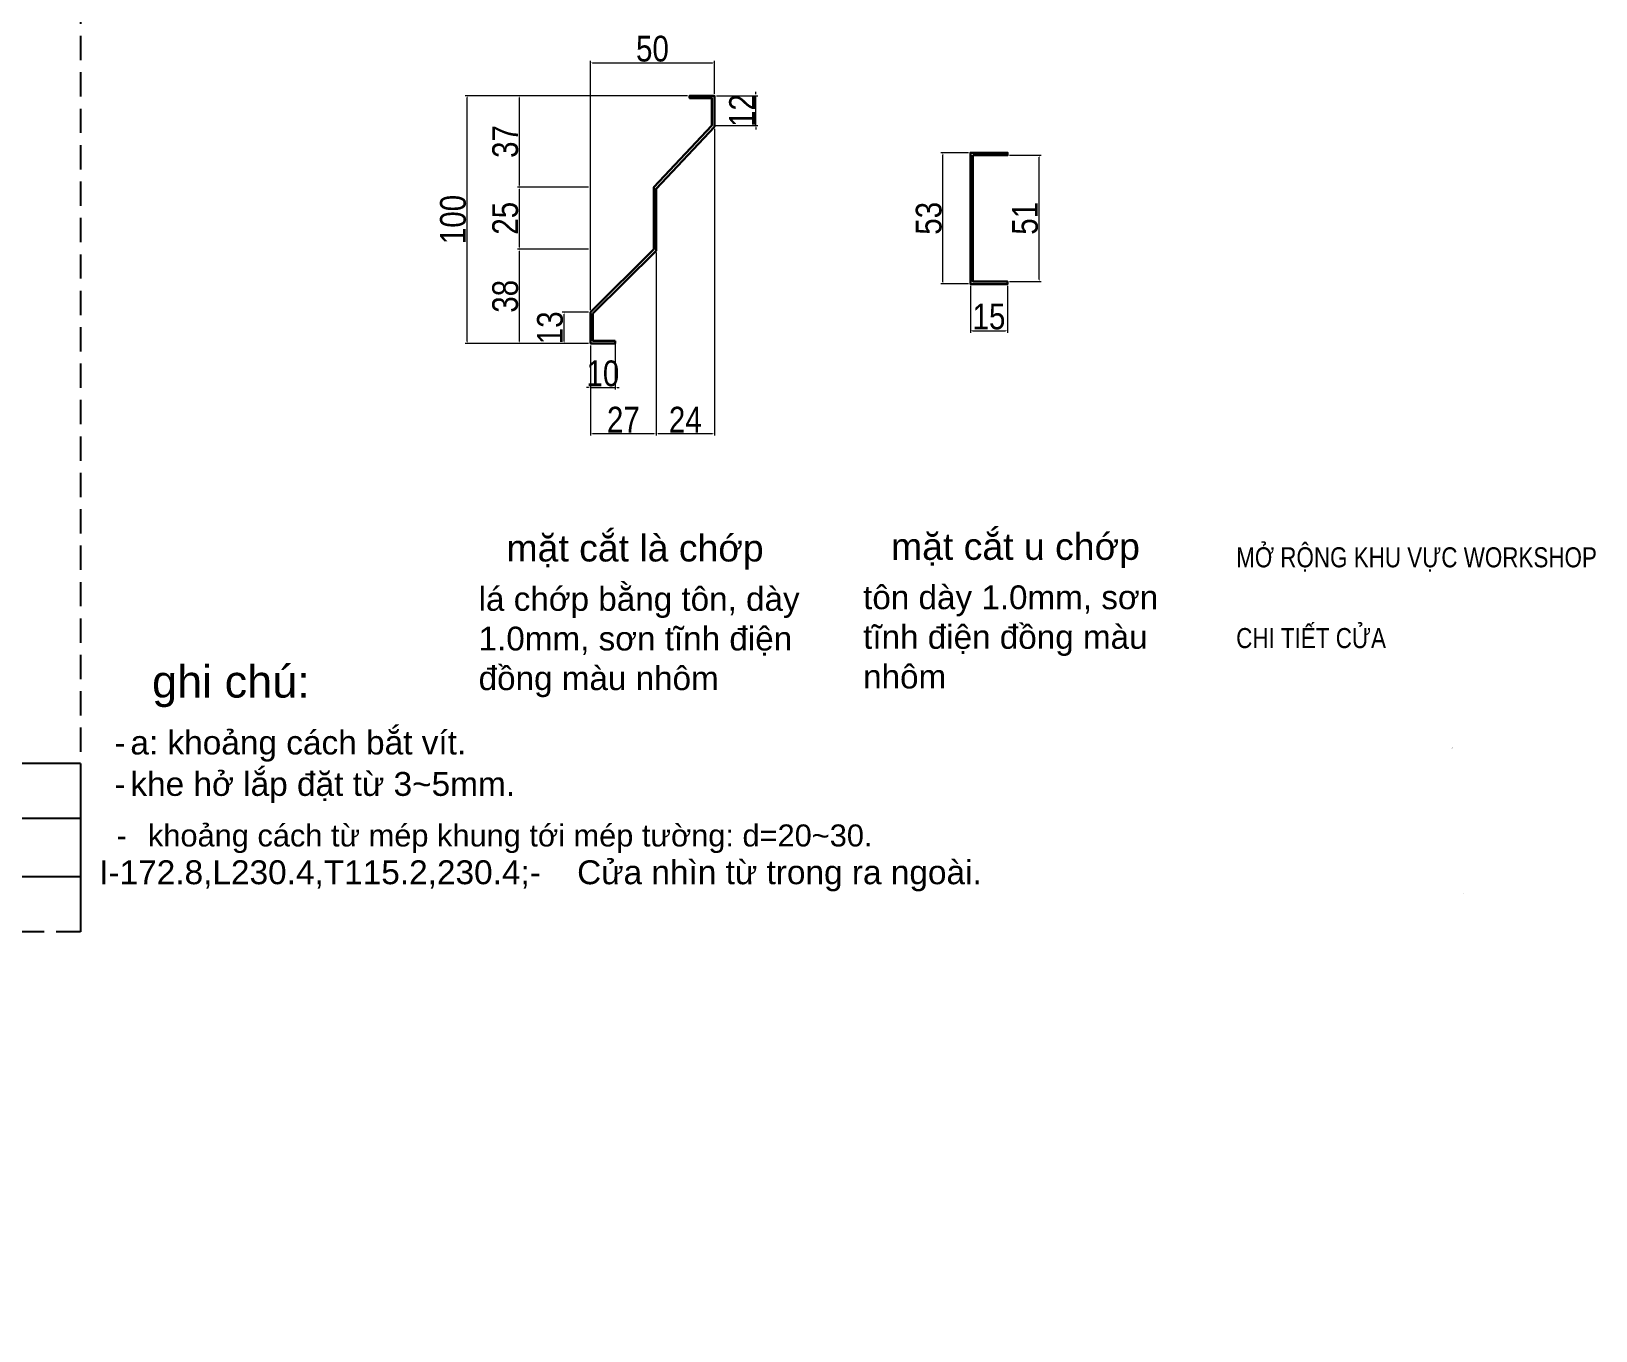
# Model space of a CAD drawing. Header units: millimetres. Extents: x -547695 to 905972, y -1055718 to 167349.
# Drawn here: x -518026 to -509842, y -1045778 to -1038979 of the extents above; entities that cross this region are included whole.
import ezdxf
from ezdxf.enums import TextEntityAlignment as Align
from ezdxf.xclip import XClip

# ---------------------------------------------------------------- set-up
doc = ezdxf.new("R2018")
doc.units = ezdxf.units.MM
doc.header["$XCLIPFRAME"] = 0
doc.linetypes.add('HIDDEN', pattern=[9.525, 6.35, -3.175])
doc.layers.get('DEFPOINTS').update_dxf_attribs({"color": 1, "lineweight": 25})
for name, color, linetype, lineweight in [('A-DOOR', 142, 'Continuous', 9), ('A-FINE', 255, 'Continuous', 25), ('A-HIDD', 45, 'HIDDEN', 9), ('A-SHBD-LINE', 7, 'Continuous', 35), ('A-SYMBOLS', 10, 'Continuous', 13), ('Text', 2, 'Continuous', 25), ('View-XTD-CT Cua$0$View-XĐL-CT Cửa$0$Dim - Vietduc', 149, 'Continuous', 13), ('View-XTD-CT Cua$0$View-XĐL-CT Cửa$0$KT-Dim', 5, 'Continuous', 15), ('View-XTD-CT Cua$0$View-XĐL-CT Cửa$0$KT-NetThay', 7, 'Continuous', 18), ('View-XTD-CT Cua$0$View-XĐL-CT Cửa$0$Profile - Vietduc', 14, 'Continuous', 30), ('View-XTD-CT Cua$0$View-XĐL-CT Cửa$0$Text - Vietduc', 4, 'Continuous', 20)]:
    doc.layers.add(name, color=color, linetype=linetype, lineweight=lineweight)
doc.layers.add('Khungten', color=7, linetype='Continuous')
doc.styles.add('ARIAL', font='arial.ttf')
doc.styles.get("Standard").update_dxf_attribs({"font": 'arial.ttf'})
doc.styles.add('View-XTD-CT Cua$0$View-XĐL-CT Cửa$0$VnArial NarrowH', font='VHARIALN.TTF')
doc.styles.add('XREF_KHUNG TEN VTK_A1$0$Arial_VHm', font='arial.ttf')
doc.dimstyles.new('View-XTD-CT Cua$0$View-XĐL-CT Cửa$0$VD 0.2-1 x 5', dxfattribs={"dimscale": 4, "dimtxt": 13, "dimasz": 1, "dimexe": 1, "dimexo": 1, "dimgap": 0.5, "dimtad": 1, "dimdec": 0, "dimlfac": 0.2, "dimzin": 0, "dimdsep": 46, "dimtxsty": 'View-XTD-CT Cua$0$View-XĐL-CT Cửa$0$VnArial NarrowH', "dimcen": 0.09, "dimdle": 2, "dimclrd": 256, "dimclre": 256, "dimclrt": 7, "dimadec": 0, "dimazin": 0, "dimtm": 1e-09, "dimtfac": 1, "dimtdec": 0, "dimtix": 1, "dimtmove": 2, "dimatfit": 3, "dimfxl": 1, "dimtolj": 1, "dimtzin": 0, "dimarcsym": 0})

# ---------------------------------------------------------------- blocks, each defined once
blk = doc.blocks.new('CC 4200 - MC')
at = {"layer": 'A-DOOR'}
blk.add_lwpolyline([(-9.8, 281.9), (-9.8, -4199.5), (-30.2, -4199.5), (-30.2, 231.5), (-60.1, 281.9), (-69.6, 281.9), (-40, 231.5), (-40, -4199.5), (0, -4199.5), (0, 281.9), (-40, 281.9), (-40, -4199.5)], dxfattribs=at)
blk = doc.blocks.new('123232323')
at = {"layer": 'A-FINE'}
ref = blk.add_blockref('CC 4200 - MC', (-300, -145.8), dxfattribs=at)
XClip(ref).set_block_clipping_path([(-764.6617757508, 99.2692429269), (63.5776164647, 836.4593573796)])
blk = doc.blocks.new('*D223')
at = {"layer": 'DEFPOINTS', "color": 0, "transparency": 16777216}
for p in [(689.7, 729.8), (739.7, 732.3), (739.7, 640.4)]:
    blk.add_point(p, dxfattribs=at)
at = {"layer": 'View-XTD-CT Cua$0$View-XĐL-CT Cửa$0$Dim - Vietduc', "lineweight": -2, "transparency": 16777216}
for p, q in [((739.7, 728.3), (739.7, 636.4)), ((689.7, 725.8), (689.7, 636.4)), ((685.7, 640.4), (681.7, 640.4)), ((689.7, 640.4), (739.7, 640.4)), ((743.7, 640.4), (747.7, 640.4))]:
    blk.add_line(p, q, dxfattribs=at)
at = {"layer": 'View-XTD-CT Cua$0$View-XĐL-CT Cửa$0$Dim - Vietduc', "transparency": 16777216}
for points in [[(685.7, 641), (685.7, 639.7), (689.7, 640.4)], [(743.7, 641), (743.7, 639.7), (739.7, 640.4)]]:
    blk.add_solid(points, dxfattribs=at)
at = {"layer": 'View-XTD-CT Cua$0$View-XĐL-CT Cửa$0$Dim - Vietduc', "color": 7, "transparency": 16777216, "insert": (714.7, 668.9), "char_height": 52, "attachment_point": 5, "style": 'View-XTD-CT Cua$0$View-XĐL-CT Cửa$0$VnArial NarrowH'}
blk.add_mtext('\\A1;10', dxfattribs=at)
blk = doc.blocks.new('*D224')
at = {"layer": 'DEFPOINTS', "color": 0, "transparency": 16777216}
for p in [(636.7, 792.6), (689.7, 792.6), (689.7, 729.8)]:
    blk.add_point(p, dxfattribs=at)
at = {"layer": 'View-XTD-CT Cua$0$View-XĐL-CT Cửa$0$Dim - Vietduc', "lineweight": -2, "transparency": 16777216}
for p, q in [((685.7, 792.6), (632.7, 792.6)), ((636.7, 733.8), (636.7, 788.6)), ((685.7, 729.8), (632.7, 729.8))]:
    blk.add_line(p, q, dxfattribs=at)
at = {"layer": 'View-XTD-CT Cua$0$View-XĐL-CT Cửa$0$Dim - Vietduc', "transparency": 16777216}
for points in [[(636, 788.6), (637.3, 788.6), (636.7, 792.6)], [(636, 733.8), (637.3, 733.8), (636.7, 729.8)]]:
    blk.add_solid(points, dxfattribs=at)
at = {"layer": 'View-XTD-CT Cua$0$View-XĐL-CT Cửa$0$Dim - Vietduc', "color": 7, "transparency": 16777216, "insert": (608.1, 761.2), "char_height": 52, "attachment_point": 5, "rotation": 90, "style": 'View-XTD-CT Cua$0$View-XĐL-CT Cửa$0$VnArial NarrowH'}
blk.add_mtext('\\A1;13', dxfattribs=at)
blk = doc.blocks.new('*D220')
at = {"layer": 'DEFPOINTS', "color": 0, "transparency": 16777216}
for p in [(546.3, 919.8), (689.7, 919.8), (689.7, 729.8)]:
    blk.add_point(p, dxfattribs=at)
at = {"layer": 'View-XTD-CT Cua$0$View-XĐL-CT Cửa$0$Dim - Vietduc', "lineweight": -2, "transparency": 16777216}
for p, q in [((685.7, 919.8), (542.3, 919.8)), ((546.3, 733.8), (546.3, 915.8)), ((685.7, 729.8), (542.3, 729.8))]:
    blk.add_line(p, q, dxfattribs=at)
at = {"layer": 'View-XTD-CT Cua$0$View-XĐL-CT Cửa$0$Dim - Vietduc', "transparency": 16777216}
for points in [[(545.6, 915.8), (546.9, 915.8), (546.3, 919.8)], [(545.6, 733.8), (546.9, 733.8), (546.3, 729.8)]]:
    blk.add_solid(points, dxfattribs=at)
at = {"layer": 'View-XTD-CT Cua$0$View-XĐL-CT Cửa$0$Dim - Vietduc', "color": 7, "transparency": 16777216, "insert": (517.7, 824.8), "char_height": 52, "attachment_point": 5, "rotation": 90, "style": 'View-XTD-CT Cua$0$View-XĐL-CT Cửa$0$VnArial NarrowH'}
blk.add_mtext('\\A1;38', dxfattribs=at)
blk = doc.blocks.new('*D221')
at = {"layer": 'DEFPOINTS', "color": 0, "transparency": 16777216}
for p in [(546.3, 1044.8), (689.7, 1044.8), (689.7, 919.8)]:
    blk.add_point(p, dxfattribs=at)
at = {"layer": 'View-XTD-CT Cua$0$View-XĐL-CT Cửa$0$Dim - Vietduc', "lineweight": -2, "transparency": 16777216}
for p, q in [((685.7, 1044.8), (542.3, 1044.8)), ((546.3, 923.8), (546.3, 1040.8)), ((685.7, 919.8), (542.3, 919.8))]:
    blk.add_line(p, q, dxfattribs=at)
at = {"layer": 'View-XTD-CT Cua$0$View-XĐL-CT Cửa$0$Dim - Vietduc', "transparency": 16777216}
for points in [[(545.6, 1040.8), (546.9, 1040.8), (546.3, 1044.8)], [(545.6, 923.8), (546.9, 923.8), (546.3, 919.8)]]:
    blk.add_solid(points, dxfattribs=at)
at = {"layer": 'View-XTD-CT Cua$0$View-XĐL-CT Cửa$0$Dim - Vietduc', "color": 7, "transparency": 16777216, "insert": (517.7, 982.3), "char_height": 52, "attachment_point": 5, "rotation": 90, "style": 'View-XTD-CT Cua$0$View-XĐL-CT Cửa$0$VnArial NarrowH'}
blk.add_mtext('\\A1;25', dxfattribs=at)
blk = doc.blocks.new('*D225')
at = {"layer": 'DEFPOINTS', "color": 0, "transparency": 16777216}
for p in [(546.3, 1229.8), (889.7, 1229.8), (689.7, 1044.8)]:
    blk.add_point(p, dxfattribs=at)
at = {"layer": 'View-XTD-CT Cua$0$View-XĐL-CT Cửa$0$Dim - Vietduc', "lineweight": -2, "transparency": 16777216}
for p, q in [((885.7, 1229.8), (542.3, 1229.8)), ((546.3, 1048.8), (546.3, 1225.8)), ((685.7, 1044.8), (542.3, 1044.8))]:
    blk.add_line(p, q, dxfattribs=at)
at = {"layer": 'View-XTD-CT Cua$0$View-XĐL-CT Cửa$0$Dim - Vietduc', "transparency": 16777216}
for points in [[(545.6, 1225.8), (546.9, 1225.8), (546.3, 1229.8)], [(545.6, 1048.8), (546.9, 1048.8), (546.3, 1044.8)]]:
    blk.add_solid(points, dxfattribs=at)
at = {"layer": 'View-XTD-CT Cua$0$View-XĐL-CT Cửa$0$Dim - Vietduc', "color": 7, "transparency": 16777216, "insert": (517.7, 1137.3), "char_height": 52, "attachment_point": 5, "rotation": 90, "style": 'View-XTD-CT Cua$0$View-XĐL-CT Cửa$0$VnArial NarrowH'}
blk.add_mtext('\\A1;37', dxfattribs=at)
blk = doc.blocks.new('*D222')
at = {"layer": 'DEFPOINTS', "color": 0, "transparency": 16777216}
for p in [(441, 1229.8), (889.7, 1229.8), (689.7, 729.8)]:
    blk.add_point(p, dxfattribs=at)
at = {"layer": 'View-XTD-CT Cua$0$View-XĐL-CT Cửa$0$Dim - Vietduc', "lineweight": -2, "transparency": 16777216}
for p, q in [((885.7, 1229.8), (437, 1229.8)), ((441, 733.8), (441, 1225.8)), ((685.7, 729.8), (437, 729.8))]:
    blk.add_line(p, q, dxfattribs=at)
at = {"layer": 'View-XTD-CT Cua$0$View-XĐL-CT Cửa$0$Dim - Vietduc', "transparency": 16777216}
for points in [[(440.3, 1225.8), (441.6, 1225.8), (441, 1229.8)], [(440.3, 733.8), (441.6, 733.8), (441, 729.8)]]:
    blk.add_solid(points, dxfattribs=at)
at = {"layer": 'View-XTD-CT Cua$0$View-XĐL-CT Cửa$0$Dim - Vietduc', "color": 7, "transparency": 16777216, "insert": (412.4, 979.8), "char_height": 52, "attachment_point": 5, "rotation": 90, "style": 'View-XTD-CT Cua$0$View-XĐL-CT Cửa$0$VnArial NarrowH'}
blk.add_mtext('\\A1;100', dxfattribs=at)
blk = doc.blocks.new('*D226')
at = {"layer": 'DEFPOINTS', "color": 0, "transparency": 16777216}
for p in [(822.2, 916.9), (689.7, 729.8), (822.2, 547.7)]:
    blk.add_point(p, dxfattribs=at)
at = {"layer": 'View-XTD-CT Cua$0$View-XĐL-CT Cửa$0$Dim - Vietduc', "lineweight": -2, "transparency": 16777216}
for p, q in [((822.2, 912.9), (822.2, 543.7)), ((689.7, 725.8), (689.7, 543.7)), ((693.7, 547.7), (818.2, 547.7))]:
    blk.add_line(p, q, dxfattribs=at)
at = {"layer": 'View-XTD-CT Cua$0$View-XĐL-CT Cửa$0$Dim - Vietduc', "transparency": 16777216}
for points in [[(693.7, 548.4), (693.7, 547.1), (689.7, 547.7)], [(818.2, 548.4), (818.2, 547.1), (822.2, 547.7)]]:
    blk.add_solid(points, dxfattribs=at)
at = {"layer": 'View-XTD-CT Cua$0$View-XĐL-CT Cửa$0$Dim - Vietduc', "color": 7, "transparency": 16777216, "insert": (756, 575.8), "char_height": 52, "attachment_point": 5, "style": 'View-XTD-CT Cua$0$View-XĐL-CT Cửa$0$VnArial NarrowH'}
blk.add_mtext('\\A1;27', dxfattribs=at)
blk = doc.blocks.new('*D227')
at = {"layer": 'DEFPOINTS', "color": 0, "transparency": 16777216}
for p in [(939.7, 1167), (822.2, 916.9), (939.7, 547.7)]:
    blk.add_point(p, dxfattribs=at)
at = {"layer": 'View-XTD-CT Cua$0$View-XĐL-CT Cửa$0$Dim - Vietduc', "lineweight": -2, "transparency": 16777216}
for p, q in [((939.7, 1163), (939.7, 543.7)), ((822.2, 912.9), (822.2, 543.7)), ((826.2, 547.7), (935.7, 547.7))]:
    blk.add_line(p, q, dxfattribs=at)
at = {"layer": 'View-XTD-CT Cua$0$View-XĐL-CT Cửa$0$Dim - Vietduc', "transparency": 16777216}
for points in [[(826.2, 548.4), (826.2, 547.1), (822.2, 547.7)], [(935.7, 548.4), (935.7, 547.1), (939.7, 547.7)]]:
    blk.add_solid(points, dxfattribs=at)
at = {"layer": 'View-XTD-CT Cua$0$View-XĐL-CT Cửa$0$Dim - Vietduc', "color": 7, "transparency": 16777216, "insert": (881, 575.8), "char_height": 52, "attachment_point": 5, "style": 'View-XTD-CT Cua$0$View-XĐL-CT Cửa$0$VnArial NarrowH'}
blk.add_mtext('\\A1;24', dxfattribs=at)
blk = doc.blocks.new('*D228')
at = {"layer": 'DEFPOINTS', "color": 0, "transparency": 16777216}
for p in [(939.7, 1295.9), (939.7, 1229.8), (689.7, 792.6)]:
    blk.add_point(p, dxfattribs=at)
at = {"layer": 'View-XTD-CT Cua$0$View-XĐL-CT Cửa$0$Dim - Vietduc', "lineweight": -2, "transparency": 16777216}
for p, q in [((689.7, 796.6), (689.7, 1299.9)), ((693.7, 1295.9), (935.7, 1295.9)), ((939.7, 1233.8), (939.7, 1299.9))]:
    blk.add_line(p, q, dxfattribs=at)
at = {"layer": 'View-XTD-CT Cua$0$View-XĐL-CT Cửa$0$Dim - Vietduc', "transparency": 16777216}
for points in [[(693.7, 1296.5), (693.7, 1295.2), (689.7, 1295.9)], [(935.7, 1296.5), (935.7, 1295.2), (939.7, 1295.9)]]:
    blk.add_solid(points, dxfattribs=at)
at = {"layer": 'View-XTD-CT Cua$0$View-XĐL-CT Cửa$0$Dim - Vietduc', "color": 7, "transparency": 16777216, "insert": (814.7, 1324.4), "char_height": 52, "attachment_point": 5, "style": 'View-XTD-CT Cua$0$View-XĐL-CT Cửa$0$VnArial NarrowH'}
blk.add_mtext('\\A1;50', dxfattribs=at)
blk = doc.blocks.new('*D229')
at = {"layer": 'DEFPOINTS', "color": 0, "transparency": 16777216}
for p in [(939.7, 1229.8), (1023.6, 1229.8), (934.7, 1169.7)]:
    blk.add_point(p, dxfattribs=at)
at = {"layer": 'View-XTD-CT Cua$0$View-XĐL-CT Cửa$0$Dim - Vietduc', "lineweight": -2, "transparency": 16777216}
for p, q in [((1023.6, 1233.8), (1023.6, 1237.8)), ((943.7, 1229.8), (1027.6, 1229.8)), ((1023.6, 1169.7), (1023.6, 1229.8)), ((938.7, 1169.7), (1027.6, 1169.7)), ((1023.6, 1165.7), (1023.6, 1161.7))]:
    blk.add_line(p, q, dxfattribs=at)
at = {"layer": 'View-XTD-CT Cua$0$View-XĐL-CT Cửa$0$Dim - Vietduc', "transparency": 16777216}
for points in [[(1022.9, 1233.8), (1024.3, 1233.8), (1023.6, 1229.8)], [(1022.9, 1165.7), (1024.3, 1165.7), (1023.6, 1169.7)]]:
    blk.add_solid(points, dxfattribs=at)
at = {"layer": 'View-XTD-CT Cua$0$View-XĐL-CT Cửa$0$Dim - Vietduc', "color": 7, "transparency": 16777216, "insert": (995.5, 1199.7), "char_height": 52, "attachment_point": 5, "rotation": 90, "style": 'View-XTD-CT Cua$0$View-XĐL-CT Cửa$0$VnArial NarrowH'}
blk.add_mtext('\\A1;12', dxfattribs=at)
blk = doc.blocks.new('*D213')
at = {"layer": 'DEFPOINTS', "color": 0, "transparency": 16777216}
for p in [(54655.1, 5159.2), (54730.1, 5159.2), (54730.1, 5064.8)]:
    blk.add_point(p, dxfattribs=at)
at = {"layer": 'View-XTD-CT Cua$0$View-XĐL-CT Cửa$0$Dim - Vietduc', "lineweight": -2, "transparency": 16777216}
for p, q in [((54655.1, 5155.2), (54655.1, 5060.8)), ((54730.1, 5155.2), (54730.1, 5060.8)), ((54659.1, 5064.8), (54726.1, 5064.8))]:
    blk.add_line(p, q, dxfattribs=at)
at = {"layer": 'View-XTD-CT Cua$0$View-XĐL-CT Cửa$0$Dim - Vietduc', "transparency": 16777216}
for points in [[(54659.1, 5065.5), (54659.1, 5064.1), (54655.1, 5064.8)], [(54726.1, 5065.5), (54726.1, 5064.1), (54730.1, 5064.8)]]:
    blk.add_solid(points, dxfattribs=at)
at = {"layer": 'View-XTD-CT Cua$0$View-XĐL-CT Cửa$0$Dim - Vietduc', "color": 7, "transparency": 16777216, "insert": (54692.6, 5093.3), "char_height": 52, "attachment_point": 5, "style": 'View-XTD-CT Cua$0$View-XĐL-CT Cửa$0$VnArial NarrowH'}
blk.add_mtext('\\A1;15', dxfattribs=at)
blk = doc.blocks.new('*D214')
at = {"layer": 'DEFPOINTS', "color": 0, "transparency": 16777216}
for p in [(54599.7, 5424.2), (54655.1, 5424.2), (54655.1, 5159.2)]:
    blk.add_point(p, dxfattribs=at)
at = {"layer": 'View-XTD-CT Cua$0$View-XĐL-CT Cửa$0$Dim - Vietduc', "lineweight": -2, "transparency": 16777216}
for p, q in [((54651.1, 5424.2), (54595.7, 5424.2)), ((54599.7, 5163.2), (54599.7, 5420.2)), ((54651.1, 5159.2), (54595.7, 5159.2))]:
    blk.add_line(p, q, dxfattribs=at)
at = {"layer": 'View-XTD-CT Cua$0$View-XĐL-CT Cửa$0$Dim - Vietduc', "transparency": 16777216}
for points in [[(54599.1, 5420.2), (54600.4, 5420.2), (54599.7, 5424.2)], [(54599.1, 5163.2), (54600.4, 5163.2), (54599.7, 5159.2)]]:
    blk.add_solid(points, dxfattribs=at)
at = {"layer": 'View-XTD-CT Cua$0$View-XĐL-CT Cửa$0$Dim - Vietduc', "color": 7, "transparency": 16777216, "insert": (54571.2, 5291.7), "char_height": 52, "attachment_point": 5, "rotation": 90, "style": 'View-XTD-CT Cua$0$View-XĐL-CT Cửa$0$VnArial NarrowH'}
blk.add_mtext('\\A1;53', dxfattribs=at)
blk = doc.blocks.new('*D215')
at = {"layer": 'DEFPOINTS', "color": 0, "transparency": 16777216}
for p in [(54730.1, 5419.2), (54794.1, 5419.2), (54730.1, 5164.2)]:
    blk.add_point(p, dxfattribs=at)
at = {"layer": 'View-XTD-CT Cua$0$View-XĐL-CT Cửa$0$Dim - Vietduc', "lineweight": -2, "transparency": 16777216}
for p, q in [((54734.1, 5419.2), (54798.1, 5419.2)), ((54794.1, 5168.2), (54794.1, 5415.2)), ((54734.1, 5164.2), (54798.1, 5164.2))]:
    blk.add_line(p, q, dxfattribs=at)
at = {"layer": 'View-XTD-CT Cua$0$View-XĐL-CT Cửa$0$Dim - Vietduc', "transparency": 16777216}
for points in [[(54793.4, 5415.2), (54794.7, 5415.2), (54794.1, 5419.2)], [(54793.4, 5168.2), (54794.7, 5168.2), (54794.1, 5164.2)]]:
    blk.add_solid(points, dxfattribs=at)
at = {"layer": 'View-XTD-CT Cua$0$View-XĐL-CT Cửa$0$Dim - Vietduc', "color": 7, "transparency": 16777216, "insert": (54765.5, 5291.7), "char_height": 52, "attachment_point": 5, "rotation": 90, "style": 'View-XTD-CT Cua$0$View-XĐL-CT Cửa$0$VnArial NarrowH'}
blk.add_mtext('\\A1;51', dxfattribs=at)
blk = doc.blocks.new('E5U67')
at = {"layer": 'A-SHBD-LINE', "color": 1, "ltscale": 0.3, "style": 'XREF_KHUNG TEN VTK_A1$0$Arial_VHm', "width": 0.8}
for tag, p in [('HANGMUC', (-4487, 3455)), ('TENBANVE1', (-4487, 2808)), ('TENBANVE2', (-4487, 2508))]:
    blk.add_attdef(tag, p, '', height=161, rotation=1080, dxfattribs=at)
at = {"layer": 'A-SHBD-LINE', "color": 1, "lineweight": 30, "ltscale": 0.3, "width": 0.8, "flags": 64}
for tag, height, p in [('TYLE', 161, (-2759, 2009)), ('KHBV', 170, (-2669, 841))]:
    blk.add_attdef(tag, text='', height=height, rotation=1080, dxfattribs=at).set_placement(p, align=Align.TOP_LEFT)
blk = doc.blocks.new('View-XTD-CT Cua$0$View-XĐL-CT Cửa$0$A$C25430368')
at = {"layer": 'View-XTD-CT Cua$0$View-XĐL-CT Cửa$0$Profile - Vietduc'}
for points in [[(739.7, 734.8), (739.7, 729.8), (689.7, 729.8), (689.7, 792.6), (817.2, 919.8), (817.2, 1044.8), (934.7, 1169.7), (934.7, 1224.8), (889.7, 1224.8), (889.7, 1229.8), (939.7, 1229.8), (939.7, 1167), (822.2, 1042), (822.2, 916.9), (694.7, 789.8), (694.7, 734.8)], [(1461.4, 1109.6), (1531.4, 1109.6), (1531.4, 1114.6), (1456.4, 1114.6), (1456.4, 849.6), (1531.4, 849.6), (1531.4, 854.6), (1461.4, 854.6)]]:
    blk.add_lwpolyline(points, close=True, dxfattribs=at)
at = {"layer": 'View-XTD-CT Cua$0$View-XĐL-CT Cửa$0$Text - Vietduc', "lineweight": 13, "style": 'ARIAL'}
for s, p in [('mặt cắt là chớp', (520.1, 289.5)), ('mặt cắt u chớp', (1296.2, 292.8))]:
    blk.add_text(s, height=54, dxfattribs=at).set_placement(p)
at = {"layer": 'View-XTD-CT Cua$0$View-XĐL-CT Cửa$0$Text - Vietduc', "char_height": 48, "attachment_point": 1, "style": 'ARIAL'}
for s, insert in [('lá chớp bằng tôn, dày 1.0mm, sơn tĩnh điện đồng màu nhôm', (463.9, 237.9)), ('tôn dày 1.0mm, sơn tĩnh điện đồng màu nhôm', (1239.9, 241.2))]:
    blk.add_mtext_dynamic_manual_height_columns(s, width=691.973, gutter_width=57.8, heights=[0], dxfattribs=dict(at, insert=insert))
at = {"layer": 'View-XTD-CT Cua$0$View-XĐL-CT Cửa$0$Dim - Vietduc'}
for base, p1, p2, picture, middle in [((939.7, 1295.9), (689.7, 792.6), (939.7, 1229.8), '*D228', (814.7, 1324.4)), ((939.7411591, 547.7282457), (822.2411591, 916.9088923), (939.7411591, 1166.9926434), '*D227', (880.9911591, 575.8346577)), ((822.2411591, 547.7282457), (689.7411591, 729.7543468), (822.2411591, 916.9088923), '*D226', (755.9911591, 575.8346577)), ((739.7, 640.4), (689.7, 729.8), (739.7, 732.3), '*D223', (714.7, 668.9))]:
    dim = blk.add_linear_dim(base=base, p1=p1, p2=p2, dimstyle='View-XTD-CT Cua$0$View-XĐL-CT Cửa$0$VD 0.2-1 x 5', dxfattribs=at)
    dim.commit()
    dim.dimension.update_dxf_attribs({"geometry": picture, "text_midpoint": middle})
for base, p1, p2, picture, middle in [((1023.6, 1229.8), (934.7, 1169.7), (939.7, 1229.8), '*D229', (995.5, 1199.7)), ((441, 1229.8), (689.7, 729.8), (889.7, 1229.8), '*D222', (412.4, 979.8)), ((546.3, 1229.8), (689.7, 1044.8), (889.7, 1229.8), '*D225', (517.7, 1137.3)), ((546.3, 1044.8), (689.7, 919.8), (689.7, 1044.8), '*D221', (517.7, 982.3)), ((546.3, 919.8), (689.7, 729.8), (689.7, 919.8), '*D220', (517.7, 824.8)), ((636.7, 792.6), (689.7, 729.8), (689.7, 792.6), '*D224', (608.1, 761.2))]:
    dim = blk.add_linear_dim(base=base, p1=p1, p2=p2, angle=90, dimstyle='View-XTD-CT Cua$0$View-XĐL-CT Cửa$0$VD 0.2-1 x 5', dxfattribs=at)
    dim.commit()
    dim.dimension.update_dxf_attribs({"geometry": picture, "text_midpoint": middle})
for base, p1, p2, picture, middle in [((1401.1, 1114.6), (1456.4, 849.6), (1456.4, 1114.6), '*D214', (1372.5, 982.1)), ((1595.4, 1109.6), (1531.4, 854.6), (1531.4, 1109.6), '*D215', (1566.9, 982.1))]:
    dim = blk.add_linear_dim(base=base, p1=p1, p2=p2, angle=90, dimstyle='View-XTD-CT Cua$0$View-XĐL-CT Cửa$0$VD 0.2-1 x 5', dxfattribs=at)
    dim.commit()
    dim.dimension.update_dxf_attribs({"geometry": picture, "text_midpoint": middle, "insert": (-53198.7, -4309.5)})
dim = blk.add_linear_dim(base=(1531.4, 755.3), p1=(1456.4, 849.6), p2=(1531.4, 849.6), dimstyle='View-XTD-CT Cua$0$View-XĐL-CT Cửa$0$VD 0.2-1 x 5', dxfattribs=at)
dim.commit()
dim.dimension.update_dxf_attribs({"geometry": '*D213', "text_midpoint": (1493.9, 783.8), "insert": (-53198.7, -4309.5)})
blk = doc.blocks.new('View-XTD-CT Cua$0$View-XĐL-CT Cửa$0$A$C77827696')
at = {"layer": 'View-XTD-CT Cua$0$View-XĐL-CT Cửa$0$KT-Dim', "xscale": 1.8, "yscale": 1.8, "zscale": 1.8}
blk.add_blockref('View-XTD-CT Cua$0$View-XĐL-CT Cửa$0$A$C25430368', (-4537.4, -2502.8), dxfattribs=at)
at = {"layer": 'View-XTD-CT Cua$0$View-XĐL-CT Cửa$0$Text - Vietduc', "lineweight": 13, "style": 'ARIAL'}
blk.add_text('ghi chú:', height=117, dxfattribs=at).set_placement((-4888.6, -2476.3))
at = {"layer": 'View-XTD-CT Cua$0$View-XĐL-CT Cửa$0$Text - Vietduc', "attachment_point": 1, "style": 'ARIAL'}
for s, width, insert, char_height in [('\\pi-172.8,l230.4,t115.2,230.4;-^Ia: kho{\\fArial|b0|i0|c0|p34;ảng cách bắt vít.}', 4097.059, (-5082.7, -2596.2), 86.806), ('\\pi-172.8,l230.4,t115.2,230.4;-^Ikhe h{\\fArial|b0|i0|c0|p34;ở lắp đặt từ 3~5mm.}', 3502.266, (-5082.7, -2746.6), 86.806), ('\\pi-83.3336,l111.1112,t55.5552,111.1112;-^I kho{\\fArial|b0|i0|c0|p34;ảng cách từ mép khung tới mép tường: d=20~30. }', 3217.031, (-5045.7, -2937.3), 80), ('\\PI-172.8,L230.4,T115.2,230.4;-^IC{\\fArial|b0|i0|c0|p34;ửa nhìn từ trong ra ngoài.}', 3894.13, (-5080.7, -2922.9), 86.806)]:
    blk.add_mtext_dynamic_manual_height_columns(s, width=width, gutter_width=57.8, heights=[0], dxfattribs=dict(at, insert=insert, char_height=char_height))

msp = doc.modelspace()

# ---------------------------------------------------------------- block references
at = {"layer": 'A-FINE', "ltscale": 0.3, "xscale": 4, "yscale": 4, "zscale": 4}
msp.add_blockref('123232323', (-515425.4, -1028396.7), dxfattribs=at)
at = {"layer": 'A-SYMBOLS'}
ref = msp.add_blockref('E5U67', (-508795.2, -1044038.3), dxfattribs=dict(at, xscale=0.6525564803805018, yscale=0.6525564803805018, zscale=0.6525564803805018, rotation=359.9999999999996))
lines = msp.add_mtext('\\W0.80000;{\\W0.8;XG.4002}', dxfattribs={"layer": 'A-SHBD-LINE', "color": 1, "insert": (-510537.1, -1043489.3), "char_height": 2.5, "attachment_point": 1})
ref.add_attrib('KHBV', '', (-510537.1, -1043489.3), dxfattribs={"flags": 74}).embed_mtext(lines)
ref.add_attrib('TENBANVE1', 'CHI TIẾT CỬA', (-511723, -1042206.1), dxfattribs={"layer": 'A-SHBD-LINE', "color": 1, "height": 104.875, "rotation": 720, "style": 'XREF_KHUNG TEN VTK_A1$0$Arial_VHm', "width": 0.8})
ref.add_attrib('HANGMUC', 'MỞ RỘNG KHU VỰC WORKSHOP', (-511723, -1041783.5), dxfattribs={"layer": 'A-SHBD-LINE', "color": 1, "height": 104.875, "rotation": 1080, "style": 'XREF_KHUNG TEN VTK_A1$0$Arial_VHm', "width": 0.8})
lines = msp.add_mtext('\\W0.80000;{\\W0.8;1/70}', dxfattribs={"layer": 'A-SHBD-LINE', "color": 1, "insert": (-510595.6, -1042727.3), "char_height": 2.5, "attachment_point": 1})
ref.add_attrib('TYLE', '', (-510595.6, -1042727.3), dxfattribs={"flags": 74}).embed_mtext(lines)

# ---------------------------------------------------------------- next in the draw order: block references
at = {"layer": 'View-XTD-CT Cua$0$View-XĐL-CT Cửa$0$KT-NetThay', "xscale": 1.44, "yscale": 1.44, "zscale": 1.44}
msp.add_blockref('View-XTD-CT Cua$0$View-XĐL-CT Cửa$0$A$C77827696', (-510354.5, -1038899.2), dxfattribs=at)

# ---------------------------------------------------------------- next in the draw order: linework, layer by layer
at = {"layer": 'A-HIDD', "lineweight": -2, "ltscale": 20}
msp.add_lwpolyline([(-517768.4, -1043690.6), (-523885.3, -1043688.7), (-523885.4, -1033667), (-517768.6, -1033668.9)], close=True, dxfattribs=at)
at = {"layer": 'Khungten'}
for p, q in [((-517768.4, -1042810.7), (-523885.3, -1042810.7)), ((-517768.4, -1043098.3), (-523885.3, -1043098.3)), ((-517768.4, -1043402.7), (-523885.3, -1043402.7))]:
    msp.add_line(p, q, dxfattribs=at)
at = {"layer": 'Text', "ltscale": 100}
msp.add_line((-517768.4, -1042810.7), (-517768.4, -1043689.9), dxfattribs=at)

doc.saveas('drawing.dxf')
